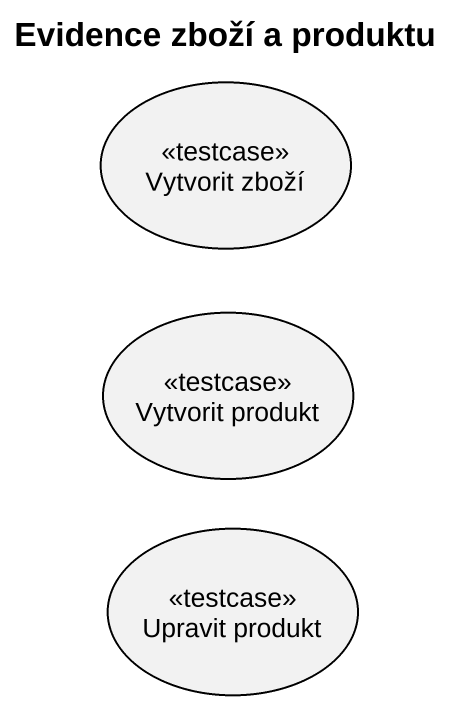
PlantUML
@startuml
title Evidence zboží a produktu
usecase "Vytvorit zboží" as Vytvorit_zboží <<testcase>>
usecase "Vytvorit produkt" as Vytvorit_produkt <<testcase>>
usecase "Upravit produkt" as Upravit_produkt <<testcase>>
@enduml
